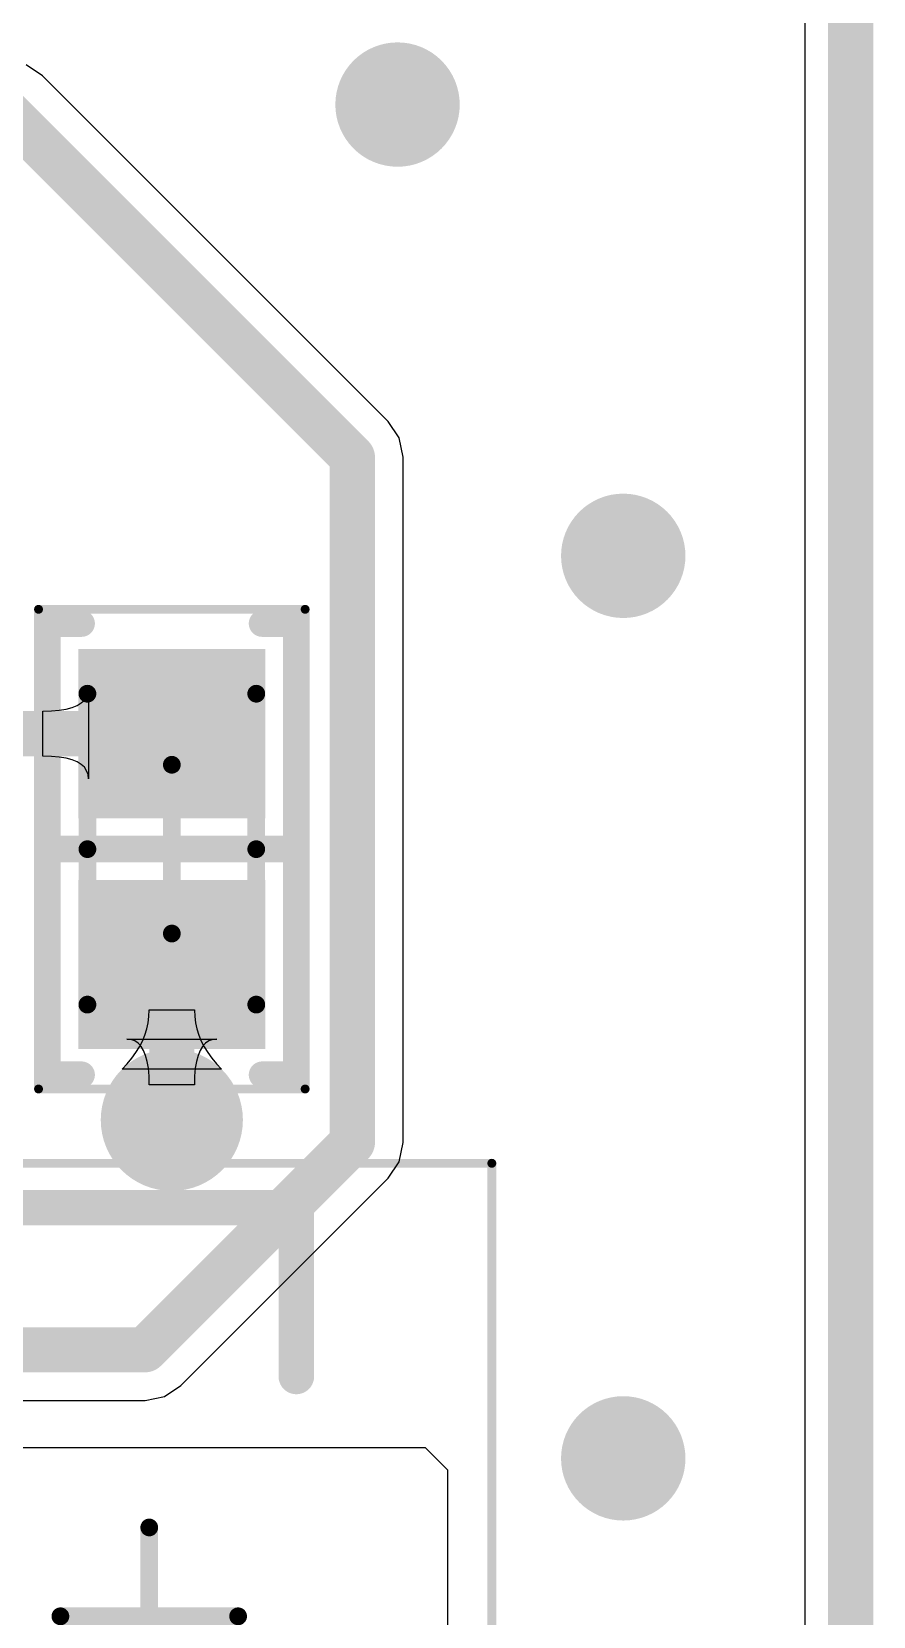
# Model space of a CAD drawing. Header units: millimetres. Extents: x 5.78 to 6.87, y 0.85 to 2.46.
# Drawn here: x 6.669 to 6.8554, y 1.865 to 2.2161 of the extents above; entities that cross this region are included whole.
import ezdxf

# ---------------------------------------------------------------- set-up
doc = ezdxf.new("R2010")
doc.units = ezdxf.units.MM
doc.header["$MEASUREMENT"] = 0
for name, color, linetype in [('BottomLayer', 5, 'Continuous'), ('Mechanical1', 6, 'Continuous'), ('Mechanical13', 56, 'Continuous'), ('Mechanical15', 56, 'Continuous'), ('MultiLayer', 9, 'Continuous'), ('TopLayer', 1, 'Continuous'), ('TopOverlay', 2, 'Continuous'), ('TopPaste', 8, 'Continuous'), ('TopSolder', 216, 'Continuous'), ('ViaHoleLayer', 16, 'Continuous')]:
    doc.layers.add(name, color=color, linetype=linetype)

# ---------------------------------------------------------------- blocks, each defined once
blk = doc.blocks.new('E733EFB9_FE91_4AE9_9197_29251971C3DC_53')
at = {"layer": 'Mechanical15'}
for points, const_width in [([(-0.10915, 0.10039), (0.07589, 0.10039)], 0.00197), ([(-0.10915, -0.10039), (-0.10915, 0.10039)], 0.00197), ([(0.07589, -0.10039), (0.07589, 0.10039)], 0.00197), ([(0, -0.01969), (0, 0.01969)], 0.00394), ([(-0.01969, 0), (0.01969, 0)], 0.00394), ([(-0.10915, -0.10039), (0.07589, -0.10039)], 0.00197)]:
    blk.add_lwpolyline(points, dxfattribs=dict(at, const_width=const_width))
for points, const_width in [([(-0.10965, 0.10039, 1), (-0.10866, 0.10039, 1)], 0.000984), ([(-0.10965, 0.10039, 1), (-0.10866, 0.10039, 1)], 0.000984), ([(0.07539, 0.10039, 1), (0.07638, 0.10039, 1)], 0.000984), ([(0.07539, 0.10039, 1), (0.07638, 0.10039, 1)], 0.000984), ([(-0.00098, 0.01969, 1), (0.00098, 0.01969, 1)], 0.00197), ([(-0.02067, 0, 1), (-0.0187, 0, 1)], 0.00197), ([(0.0187, 0, 1), (0.02067, 0, 1)], 0.00197), ([(-0.00098, -0.01969, 1), (0.00098, -0.01969, 1)], 0.00197), ([(-0.10965, -0.10039, 1), (-0.10866, -0.10039, 1)], 0.000984), ([(-0.10965, -0.10039, 1), (-0.10866, -0.10039, 1)], 0.000984), ([(0.07539, -0.10039, 1), (0.07638, -0.10039, 1)], 0.000984), ([(0.07539, -0.10039, 1), (0.07638, -0.10039, 1)], 0.000984)]:
    blk.add_lwpolyline(points, format="xyb", close=True, dxfattribs=dict(at, const_width=const_width))
at = {"layer": 'TopLayer'}
for p, q in [((-0.05994, 0.01181), (-0.03435, 0.0374)), ((-0.03435, 0.0374), (0.06112, 0.0374)), ((0.06112, 0.0374), (0.06604, 0.03248)), ((0.06604, 0.03248), (0.06605, -0.03248)), ((-0.05994, -0.01181), (-0.05994, 0.01181)), ((-0.03435, -0.0374), (-0.05994, -0.01181)), ((0.06605, -0.03248), (0.06112, -0.0374)), ((0.06112, -0.0374), (-0.03435, -0.0374))]:
    blk.add_line(p, q, dxfattribs=at)
for points in [[(-0.04419, 0.04725), (-0.04419, 0.07087), (-0.09931, 0.04725), (-0.09931, 0.07087)], [(-0.05994, -0.01181), (-0.05994, 0.01181), (-0.09931, -0.01181), (-0.09931, 0.01181)], [(-0.04419, -0.07087), (-0.04419, -0.04725), (-0.09931, -0.07087), (-0.09931, -0.04725)]]:
    blk.add_solid(points, dxfattribs=at)
at = {"layer": 'TopOverlay'}
for points, const_width in [([(-0.07185, 0.09252, 1), (-0.08169, 0.09252, 1)], 0.00984), ([(-0.08415, 0.09252, 1), (-0.07923, 0.09252, 1)], 0.00492), ([(-0.07431, 0.09252, 1), (-0.06939, 0.09252, 1)], 0.00492), ([(-0.05315, 0.09055, 1), (-0.04921, 0.09055, 1)], 0.00394), ([(0.03061, 0.09055, 1), (0.03455, 0.09055, 1)], 0.00394), ([(0.03061, 0.09055, 1), (0.03455, 0.09055, 1)], 0.00394), ([(0.03061, 0.05315, 1), (0.03455, 0.05315, 1)], 0.00394), ([(0.03061, -0.05315, 1), (0.03455, -0.05315, 1)], 0.00394), ([(-0.05315, -0.09055, 1), (-0.04921, -0.09055, 1)], 0.00394), ([(0.03061, -0.09055, 1), (0.03455, -0.09055, 1)], 0.00394), ([(0.03061, -0.09055, 1), (0.03455, -0.09055, 1)], 0.00394)]:
    blk.add_lwpolyline(points, format="xyb", close=True, dxfattribs=dict(at, const_width=const_width))
at = {"layer": 'TopOverlay', "const_width": 0.00787}
for points in [[(-0.05118, 0.09055), (0.03258, 0.09055)], [(0.03258, 0.05315), (0.03258, 0.09055)], [(0.03258, -0.09055), (0.03258, -0.05315)], [(-0.05118, -0.09055), (0.03258, -0.09055)]]:
    blk.add_lwpolyline(points, dxfattribs=at)
at = {"layer": 'TopPaste'}
for points in [[(-0.04419, 0.04725), (-0.04419, 0.07087), (-0.09931, 0.04725), (-0.09931, 0.07087)], [(-0.05994, -0.01181), (-0.05994, 0.01181), (-0.09931, -0.01181), (-0.09931, 0.01181)], [(-0.04419, -0.07087), (-0.04419, -0.04725), (-0.09931, -0.07087), (-0.09931, -0.04725)]]:
    blk.add_solid(points, dxfattribs=at)
at = {"layer": 'TopSolder'}
for points in [[(-0.04219, 0.04525), (-0.04219, 0.07287), (-0.10131, 0.04525), (-0.10131, 0.07287)], [(-0.05794, -0.01381), (-0.05794, 0.01381), (-0.10131, -0.01381), (-0.10131, 0.01381)], [(-0.04219, -0.07287), (-0.04219, -0.04525), (-0.10131, -0.07287), (-0.10131, -0.04525)]]:
    blk.add_solid(points, dxfattribs=at)
blk = doc.blocks.new('RES_0603_1608_59')
at = {"layer": 'Mechanical13', "const_width": 0.00394}
for points in [[(-0.03445, 0.0187), (-0.03445, -0.0187)], [(-0.03445, 0.0187), (0.03445, 0.0187)], [(0.03445, 0.0187), (0.03445, -0.0187)], [(-0.03445, -0.0187), (0.03445, -0.0187)]]:
    blk.add_lwpolyline(points, dxfattribs=at)
at = {"layer": 'Mechanical13', "const_width": 0.00197}
for points in [[(-0.03543, 0.0187, 1), (-0.03346, 0.0187, 1)], [(-0.03543, 0.0187, 1), (-0.03346, 0.0187, 1)], [(0.03346, 0.0187, 1), (0.03543, 0.0187, 1)], [(0.03346, 0.0187, 1), (0.03543, 0.0187, 1)], [(-0.03543, -0.0187, 1), (-0.03346, -0.0187, 1)], [(-0.03543, -0.0187, 1), (-0.03346, -0.0187, 1)], [(0.03346, -0.0187, 1), (0.03543, -0.0187, 1)], [(0.03346, -0.0187, 1), (0.03543, -0.0187, 1)]]:
    blk.add_lwpolyline(points, format="xyb", close=True, dxfattribs=at)
at = {"layer": 'Mechanical15'}
for points, const_width in [([(-0.05315, 0.02953), (-0.05315, -0.02953)], 0.00197), ([(-0.05315, 0.02953), (0.05315, 0.02953)], 0.00197), ([(0.05315, 0.02953), (0.05315, -0.02953)], 0.00197), ([(0, 0.0187), (0, -0.0187)], 0.00394), ([(-0.0187, 0), (0.0187, 0)], 0.00394), ([(-0.05315, -0.02953), (0.05315, -0.02953)], 0.00197)]:
    blk.add_lwpolyline(points, dxfattribs=dict(at, const_width=const_width))
for points, const_width in [([(-0.05364, 0.02953, 1), (-0.05266, 0.02953, 1)], 0.000984), ([(-0.05364, 0.02953, 1), (-0.05266, 0.02953, 1)], 0.000984), ([(0.05266, 0.02953, 1), (0.05364, 0.02953, 1)], 0.000984), ([(0.05266, 0.02953, 1), (0.05364, 0.02953, 1)], 0.000984), ([(-0.00098, 0.0187, 1), (0.00098, 0.0187, 1)], 0.00197), ([(-0.01968, 0, 1), (-0.01772, 0, 1)], 0.00197), ([(0.01772, 0, 1), (0.01968, 0, 1)], 0.00197), ([(-0.00098, -0.0187, 1), (0.00098, -0.0187, 1)], 0.00197), ([(-0.05364, -0.02953, 1), (-0.05266, -0.02953, 1)], 0.000984), ([(-0.05364, -0.02953, 1), (-0.05266, -0.02953, 1)], 0.000984), ([(0.05266, -0.02953, 1), (0.05364, -0.02953, 1)], 0.000984), ([(0.05266, -0.02953, 1), (0.05364, -0.02953, 1)], 0.000984)]:
    blk.add_lwpolyline(points, format="xyb", close=True, dxfattribs=dict(at, const_width=const_width))
at = {"layer": 'TopLayer'}
for points in [[(-0.00886, -0.0187), (-0.00886, 0.0187), (-0.04232, -0.0187), (-0.04232, 0.0187)], [(0.04232, -0.0187), (0.04232, 0.0187), (0.00886, -0.0187), (0.00886, 0.0187)]]:
    blk.add_solid(points, dxfattribs=at)
at = {"layer": 'TopOverlay', "const_width": 0.00591}
for points in [[(-0.05, 0.02756), (-0.05, 0.02)], [(-0.05, 0.02756), (0.05, 0.02756)], [(0, 0.02756), (0, -0.02756)], [(0.05, 0.02756), (0.05, 0.02)], [(-0.05, -0.02), (-0.05, -0.02756)], [(0.05, -0.02), (0.05, -0.02756)], [(-0.05, -0.02756), (0.05, -0.02756)]]:
    blk.add_lwpolyline(points, dxfattribs=at)
at = {"layer": 'TopOverlay', "const_width": 0.00295}
for points in [[(-0.05148, 0.02756, 1), (-0.04852, 0.02756, 1)], [(-0.05148, 0.02756, 1), (-0.04852, 0.02756, 1)], [(-0.00148, 0.02756, 1), (0.00148, 0.02756, 1)], [(0.04852, 0.02756, 1), (0.05148, 0.02756, 1)], [(0.04852, 0.02756, 1), (0.05148, 0.02756, 1)], [(-0.05148, 0.02, 1), (-0.04852, 0.02, 1)], [(0.04852, 0.02, 1), (0.05148, 0.02, 1)], [(-0.05148, -0.02, 1), (-0.04852, -0.02, 1)], [(0.04852, -0.02, 1), (0.05148, -0.02, 1)], [(-0.05148, -0.02756, 1), (-0.04852, -0.02756, 1)], [(-0.05148, -0.02756, 1), (-0.04852, -0.02756, 1)], [(-0.00148, -0.02756, 1), (0.00148, -0.02756, 1)], [(0.04852, -0.02756, 1), (0.05148, -0.02756, 1)], [(0.04852, -0.02756, 1), (0.05148, -0.02756, 1)]]:
    blk.add_lwpolyline(points, format="xyb", close=True, dxfattribs=at)
at = {"layer": 'TopPaste'}
for points in [[(-0.00886, -0.0187), (-0.00886, 0.0187), (-0.04232, -0.0187), (-0.04232, 0.0187)], [(0.04232, -0.0187), (0.04232, 0.0187), (0.00886, -0.0187), (0.00886, 0.0187)]]:
    blk.add_solid(points, dxfattribs=at)
at = {"layer": 'TopSolder'}
for points in [[(-0.00686, -0.0207), (-0.00686, 0.0207), (-0.04432, -0.0207), (-0.04432, 0.0207)], [(0.04432, -0.0207), (0.04432, 0.0207), (0.00686, -0.0207), (0.00686, 0.0207)]]:
    blk.add_solid(points, dxfattribs=at)

msp = doc.modelspace()

# ---------------------------------------------------------------- linework, layer by layer
at = {"layer": 'BottomLayer'}
msp.add_line((6.8402, 2.43075), (6.8402, 1.37106), dxfattribs=at)
for points, const_width in [([(6.74311, 2.2, 1), (6.75689, 2.2, 1)], 0.01378), ([(6.79311, 2.1, 1), (6.80689, 2.1, 1)], 0.01378), ([(6.69213, 1.975, 1), (6.70787, 1.975, 1)], 0.01575), ([(6.79311, 1.9, 1), (6.80689, 1.9, 1)], 0.01378)]:
    msp.add_lwpolyline(points, format="xyb", close=True, dxfattribs=dict(at, const_width=const_width))
at = {"layer": 'Mechanical1', "const_width": 0.01}
msp.add_lwpolyline([(6.85039, 1.02362), (6.85039, 2.44094)], dxfattribs=at)
at = {"layer": 'MultiLayer'}
for points, const_width in [([(6.74311, 2.2, 1), (6.75689, 2.2, 1)], 0.01378), ([(6.79311, 2.1, 1), (6.80689, 2.1, 1)], 0.01378), ([(6.69213, 1.975, 1), (6.70787, 1.975, 1)], 0.01575), ([(6.79311, 1.9, 1), (6.80689, 1.9, 1)], 0.01378)]:
    msp.add_lwpolyline(points, format="xyb", close=True, dxfattribs=dict(at, const_width=const_width))
at = {"layer": 'TopLayer'}
for p, q in [((6.8402, 2.43075), (6.8402, 1.5855)), ((6.67136, 2.20636), (6.66772, 2.20879)), ((6.74793, 2.12978), (6.67136, 2.20636)), ((6.75036, 2.12614), (6.74793, 2.12978)), ((6.74793, 2.12978), (6.74793, 2.12978)), ((6.75122, 2.12185), (6.75036, 2.12614)), ((6.75122, 1.97), (6.75122, 2.12185)), ((6.75122, 2.12185), (6.75122, 2.12185)), ((6.68063, 2.06804), (6.68113, 2.06879)), ((6.68113, 2.06879), (6.68144, 2.06964)), ((6.68144, 2.06964), (6.68154, 2.07059)), ((6.68154, 2.07059), (6.68154, 2.05059)), ((6.67142, 2.06559), (6.67334, 2.06564)), ((6.67142, 2.05559), (6.67142, 2.06559)), ((6.67334, 2.06564), (6.67506, 2.06579)), ((6.67506, 2.06579), (6.67658, 2.06604)), ((6.67658, 2.06604), (6.6779, 2.06639)), ((6.6779, 2.06639), (6.67901, 2.06684)), ((6.67901, 2.06684), (6.67992, 2.06739)), ((6.67992, 2.06739), (6.68063, 2.06804)), ((6.67334, 2.05554), (6.67142, 2.05559)), ((6.67506, 2.05539), (6.67334, 2.05554)), ((6.67658, 2.05514), (6.67506, 2.05539)), ((6.6779, 2.05479), (6.67658, 2.05514)), ((6.67901, 2.05434), (6.6779, 2.05479)), ((6.67992, 2.05379), (6.67901, 2.05434)), ((6.68063, 2.05314), (6.67992, 2.05379)), ((6.68113, 2.05239), (6.68063, 2.05314)), ((6.68144, 2.05154), (6.68113, 2.05239)), ((6.68154, 2.05059), (6.68144, 2.05154)), ((6.69494, 1.99795), (6.695, 1.99938)), ((6.695, 1.99938), (6.705, 1.99938)), ((6.705, 1.99938), (6.70506, 1.99795)), ((6.69404, 1.99381), (6.69446, 1.99516)), ((6.69446, 1.99516), (6.69476, 1.99654)), ((6.69476, 1.99654), (6.69494, 1.99795)), ((6.70506, 1.99795), (6.70524, 1.99654)), ((6.70524, 1.99654), (6.70554, 1.99516)), ((6.70554, 1.99516), (6.70596, 1.99381)), ((6.69095, 1.99282), (6.69, 1.99292)), ((6.69, 1.99292), (6.71, 1.99292)), ((6.6918, 1.99251), (6.69095, 1.99282)), ((6.69255, 1.99201), (6.6918, 1.99251)), ((6.69205, 1.98991), (6.69283, 1.99118)), ((6.6932, 1.9913), (6.69255, 1.99201)), ((6.69283, 1.99118), (6.69349, 1.99248)), ((6.69375, 1.99039), (6.6932, 1.9913)), ((6.69349, 1.99248), (6.69404, 1.99381)), ((6.70596, 1.99381), (6.70651, 1.99248)), ((6.7068, 1.9913), (6.70625, 1.99039)), ((6.70651, 1.99248), (6.70717, 1.99118)), ((6.70745, 1.99201), (6.7068, 1.9913)), ((6.70717, 1.99118), (6.70795, 1.98991)), ((6.7082, 1.99251), (6.70745, 1.99201)), ((6.70905, 1.99282), (6.7082, 1.99251)), ((6.71, 1.99292), (6.70905, 1.99282)), ((6.69012, 1.98744), (6.69114, 1.98866)), ((6.69114, 1.98866), (6.69205, 1.98991)), ((6.6942, 1.98927), (6.69375, 1.99039)), ((6.69455, 1.98796), (6.6942, 1.98927)), ((6.6948, 1.98644), (6.69455, 1.98796)), ((6.70545, 1.98796), (6.7052, 1.98644)), ((6.7058, 1.98927), (6.70545, 1.98796)), ((6.70625, 1.99039), (6.7058, 1.98927)), ((6.70795, 1.98991), (6.70886, 1.98866)), ((6.70886, 1.98866), (6.70988, 1.98744)), ((6.68898, 1.98625), (6.69012, 1.98744)), ((6.71102, 1.98625), (6.68898, 1.98625)), ((6.69495, 1.98472), (6.6948, 1.98644)), ((6.695, 1.9828), (6.69495, 1.98472)), ((6.70505, 1.98472), (6.705, 1.9828)), ((6.7052, 1.98644), (6.70505, 1.98472)), ((6.70988, 1.98744), (6.71102, 1.98625)), ((6.705, 1.9828), (6.695, 1.9828)), ((6.75036, 1.96571), (6.75122, 1.97)), ((6.74793, 1.96207), (6.75036, 1.96571)), ((6.70199, 1.91613), (6.74793, 1.96207)), ((6.74793, 1.96207), (6.74793, 1.96207)), ((6.69835, 1.91369), (6.70199, 1.91613)), ((6.66148, 1.91284), (6.69406, 1.91284)), ((6.69406, 1.91284), (6.69835, 1.91369)), ((6.69406, 1.91284), (6.69406, 1.91284))]:
    msp.add_line(p, q, dxfattribs=at)
for points, const_width in [([(6.74311, 2.2, 1), (6.75689, 2.2, 1)], 0.01378), ([(6.7375, 2.12185, 1), (6.7425, 2.12185, 1)], 0.005), ([(6.7375, 2.12185, 1), (6.7425, 2.12185, 1)], 0.005), ([(6.79311, 2.1, 1), (6.80689, 2.1, 1)], 0.01378), ([(6.6975, 2.06059, 1), (6.7025, 2.06059, 1)], 0.005), ([(6.6975, 2.00941, 1), (6.7025, 2.00941, 1)], 0.005), ([(6.69213, 1.975, 1), (6.70787, 1.975, 1)], 0.01575), ([(6.6975, 1.975, 1), (6.7025, 1.975, 1)], 0.005), ([(6.7375, 1.97, 1), (6.7425, 1.97, 1)], 0.005), ([(6.7375, 1.97, 1), (6.7425, 1.97, 1)], 0.005), ([(6.69156, 1.92406, 1), (6.69656, 1.92406, 1)], 0.005), ([(6.69156, 1.92406, 1), (6.69656, 1.92406, 1)], 0.005), ([(6.79311, 1.9, 1), (6.80689, 1.9, 1)], 0.01378)]:
    msp.add_lwpolyline(points, format="xyb", close=True, dxfattribs=dict(at, const_width=const_width))
at = {"layer": 'TopLayer', "const_width": 0.01}
for points in [[(6.66343, 2.19843), (6.74, 2.12185)], [(6.74, 1.97), (6.74, 2.12185)], [(6.635, 2.06059), (6.7, 2.06059)], [(6.7, 1.975), (6.7, 2.00941)], [(6.69406, 1.92406), (6.74, 1.97)], [(6.64406, 1.92406), (6.69406, 1.92406)]]:
    msp.add_lwpolyline(points, dxfattribs=at)
at = {"layer": 'ViaHoleLayer'}
for points, const_width in [([(6.74656, 2.2, 1), (6.75344, 2.2, 1)], 0.00689), ([(6.79656, 2.1, 1), (6.80344, 2.1, 1)], 0.00689), ([(6.69606, 1.975, 1), (6.70394, 1.975, 1)], 0.00787), ([(6.79656, 1.9, 1), (6.80344, 1.9, 1)], 0.00689)]:
    msp.add_lwpolyline(points, format="xyb", close=True, dxfattribs=dict(at, const_width=const_width))

# ---------------------------------------------------------------- block references
at = {"rotation": 90}
msp.add_blockref('RES_0603_1608_59', (6.7, 2.035), dxfattribs=at)
msp.add_blockref('E733EFB9_FE91_4AE9_9197_29251971C3DC_53', (6.695, 1.865))

doc.saveas('drawing.dxf')
